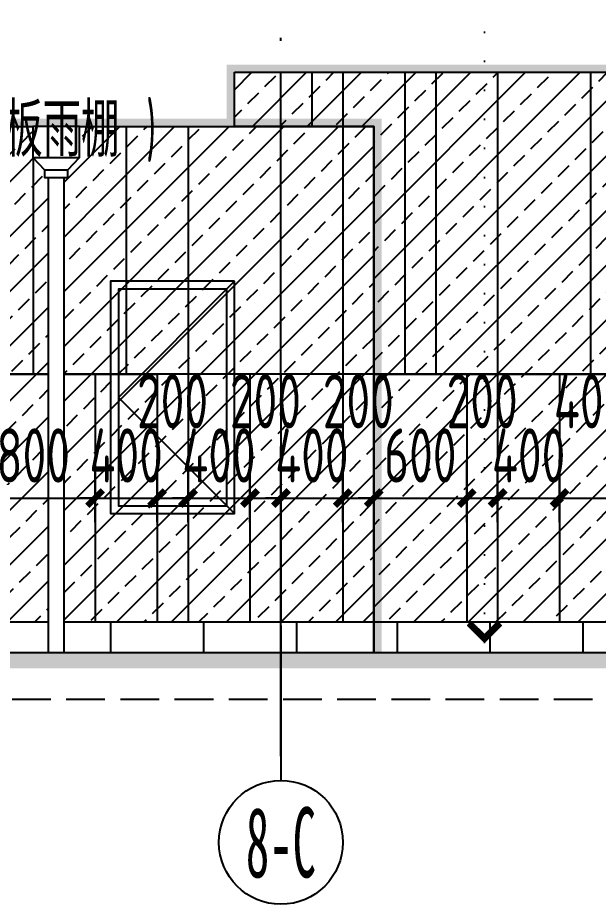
# Model space of a CAD drawing. Extents: x -863035 to 270371, y -8918 to 240488.
# Drawn here: x -248364 to -244614, y 48925 to 54651 of the extents above; entities that cross this region are included whole.
import ezdxf
from ezdxf.enums import TextEntityAlignment as Align

# ---------------------------------------------------------------- set-up
doc = ezdxf.new("R2010")
doc.units = 0
doc.header["$LTSCALE"] = 1000
doc.header["$MEASUREMENT"] = 0
for name, pattern in [('109-34 轴网$0$L1$0$$AUDIT_BAD_LTYPE1', [0]), ('DASH', [0.35, 0.25, -0.1]), ('DOT2', [0.125, 0, -0.125]), ('DOTE', [2.42, 2, -0.2, 0.02, -0.2])]:
    doc.linetypes.add(name, pattern=pattern)
for name, color, linetype in [('01-标注_尺寸', 124, 'Continuous'), ('01-标注_符号', 200, 'Continuous'), ('01-标注_轴线坐标', 132, 'Continuous'), ('02-TEXT_标注', 130, 'Continuous'), ('02-TEXT_轴号', 7, 'Continuous'), ('05-填充_156', 156, 'Continuous'), ('A-C_窗', 140, 'Continuous'), ('A_AXIS-轴线', 36, 'Continuous'), ('AXIS_TEXT', 7, 'Continuous'), ('E-墙面分格', 146, 'Continuous'), ('E-立面轮廓', 241, 'Continuous'), ('E_STRM', 7, 'Continuous')]:
    doc.layers.add(name, color=color, linetype=linetype)
doc.styles.add('_TCH_AXIS', font='STXIHEI.TTF')
doc.styles.add('_TCH_DIM', font='ROS1', dxfattribs={"width": 0.75, "bigfont": 'JD'})
doc.styles.add('_TCH_DIM_T3', font='ROS1', dxfattribs={"width": 0.75, "bigfont": 'JD'})
doc.styles.add('COMPLEX', font='COMPLEX')
doc.styles.add('logo-3', font='', dxfattribs={"width": 0.8})
doc.styles.get('logo-3').set_extended_font_data('SimSun')
doc.dimstyles.new('_TCH_ARCH&&100', dxfattribs={"dimtxt": 350, "dimasz": 100, "dimexe": 250, "dimexo": 300, "dimgap": 100, "dimtad": 1, "dimdec": 0, "dimzin": 0, "dimdsep": 46, "dimtxsty": '_TCH_DIM_T3', "dimblk": 'ARCHTICK', "dimcen": 0.09, "dimclrt": 7, "dimazin": 2, "dimtfac": 1, "dimtdec": 0, "dimtix": 1, "dimtmove": 2, "dimatfit": 3, "dimfxl": 0, "dimtolj": 1, "dimtzin": 0, "dimarcsym": 0})
doc.dimstyles.new('副本 ISO-1', dxfattribs={"dimtxt": 2.5, "dimasz": 1.5, "dimexe": 1.25, "dimexo": 0.625, "dimtad": 1, "dimdec": 0, "dimtxsty": 'logo-3', "dimblk": 'ARCHTICK', "dimcen": 2.5, "dimdle": 1, "dimadec": 0, "dimazin": 0, "dimtfac": 1, "dimtdec": 0, "dimtix": 1, "dimtmove": 0, "dimatfit": 3, "dimldrblk": 'AR', "dimfxl": 0, "dimarcsym": 0})

# ---------------------------------------------------------------- blocks, each defined once
blk = doc.blocks.new('JDLKSAJDLAKSDOW')
at = {"layer": 'A-C_窗', "linetype": '109-34 轴网$0$L1$0$$AUDIT_BAD_LTYPE1'}
for points in [[(-318023.8, 268749.4), (-318823.8, 268749.4), (-318823.8, 267249.4), (-318023.8, 267249.4)], [(-318073.8, 268699.4), (-318773.8, 268699.4), (-318773.8, 267299.4), (-318073.8, 267299.4)]]:
    blk.add_lwpolyline(points, close=True, dxfattribs=at)
blk.add_lwpolyline([(-318023.8, 268749.4), (-318773.8, 267999.4), (-318023.8, 267249.4)], dxfattribs=at)
blk = doc.blocks.new('_ArchTick')
at = {"color": 0, "linetype": 'ByBlock', "const_width": 0.4}
blk.add_lwpolyline([(-0.5, -0.5), (0.5, 0.5)], dxfattribs=at)
blk = doc.blocks.new('*X7')
at = {"color": 0}
for p, q in [((-1012.3106, 1692.7211), (-1012.3106, 1692.7236)), ((-1012.3105, 1692.7237), (-1012.2848, 1692.7237)), ((-1012.3096, 1692.7201), (-1012.3096, 1692.7246)), ((-1012.3095, 1692.7247), (-1012.2858, 1692.7247)), ((-1012.3086, 1692.7191), (-1012.3086, 1692.7256)), ((-1012.3085, 1692.7257), (-1012.2868, 1692.7257)), ((-1012.3076, 1692.7181), (-1012.3076, 1692.7266)), ((-1012.3075, 1692.7267), (-1012.2878, 1692.7267)), ((-1012.3066, 1692.7171), (-1012.3066, 1692.7276)), ((-1012.3065, 1692.7277), (-1012.2888, 1692.7277)), ((-1012.3056, 1692.7161), (-1012.3056, 1692.7286)), ((-1012.3055, 1692.7287), (-1012.2898, 1692.7287)), ((-1012.3046, 1692.7151), (-1012.3046, 1692.7296)), ((-1012.3045, 1692.7297), (-1012.2908, 1692.7297)), ((-1012.3036, 1692.7141), (-1012.3036, 1692.7306)), ((-1012.3035, 1692.7307), (-1012.2918, 1692.7307)), ((-1012.3026, 1692.7131), (-1012.3026, 1692.7316)), ((-1012.3025, 1692.7317), (-1012.2928, 1692.7317)), ((-1012.3016, 1692.7121), (-1012.3016, 1692.7326)), ((-1012.3015, 1692.7327), (-1012.2938, 1692.7327)), ((-1012.3006, 1692.7111), (-1012.3006, 1692.7336)), ((-1012.3005, 1692.7337), (-1012.2948, 1692.7337)), ((-1012.2996, 1692.7101), (-1012.2996, 1692.7346)), ((-1012.2995, 1692.7347), (-1012.2958, 1692.7347)), ((-1012.2986, 1692.7091), (-1012.2986, 1692.7356)), ((-1012.2985, 1692.7357), (-1012.2968, 1692.7357)), ((-1012.2976, 1692.7081), (-1012.2976, 1692.7364)), ((-1012.2966, 1692.7071), (-1012.2966, 1692.7354)), ((-1012.2956, 1692.7061), (-1012.2956, 1692.7344)), ((-1012.2946, 1692.7051), (-1012.2946, 1692.7334)), ((-1012.2936, 1692.7041), (-1012.2936, 1692.7324)), ((-1012.2926, 1692.7031), (-1012.2926, 1692.7314)), ((-1012.2916, 1692.7021), (-1012.2916, 1692.7304)), ((-1012.2906, 1692.7011), (-1012.2906, 1692.7294)), ((-1012.2896, 1692.7001), (-1012.2896, 1692.7284)), ((-1012.2886, 1692.6991), (-1012.2886, 1692.7274)), ((-1012.2876, 1692.6981), (-1012.2876, 1692.7264)), ((-1012.2866, 1692.6971), (-1012.2866, 1692.7254)), ((-1012.2856, 1692.6961), (-1012.2856, 1692.7244)), ((-1012.2846, 1692.6951), (-1012.2846, 1692.7234)), ((-1012.3116, 1692.7221), (-1012.3116, 1692.7226)), ((-1012.3115, 1692.7227), (-1012.2838, 1692.7227)), ((-1012.3111, 1692.7217), (-1012.2828, 1692.7217)), ((-1012.3101, 1692.7207), (-1012.2818, 1692.7207)), ((-1012.3091, 1692.7197), (-1012.2808, 1692.7197)), ((-1012.3081, 1692.7187), (-1012.2798, 1692.7187)), ((-1012.3071, 1692.7177), (-1012.2788, 1692.7177)), ((-1012.3061, 1692.7167), (-1012.2778, 1692.7167)), ((-1012.3051, 1692.7157), (-1012.2768, 1692.7157)), ((-1012.3041, 1692.7147), (-1012.2758, 1692.7147)), ((-1012.3031, 1692.7137), (-1012.2748, 1692.7137)), ((-1012.3021, 1692.7127), (-1012.2738, 1692.7127)), ((-1012.3011, 1692.7117), (-1012.2728, 1692.7117)), ((-1012.3001, 1692.7107), (-1012.2718, 1692.7107)), ((-1012.2991, 1692.7097), (-1012.2708, 1692.7097)), ((-1012.2981, 1692.7087), (-1012.2698, 1692.7087)), ((-1012.2971, 1692.7077), (-1012.2688, 1692.7077)), ((-1012.2961, 1692.7067), (-1012.2678, 1692.7067)), ((-1012.2951, 1692.7057), (-1012.2668, 1692.7057)), ((-1012.2941, 1692.7047), (-1012.2658, 1692.7047)), ((-1012.2931, 1692.7037), (-1012.2648, 1692.7037)), ((-1012.2921, 1692.7027), (-1012.2638, 1692.7027)), ((-1012.2911, 1692.7017), (-1012.2628, 1692.7017)), ((-1012.2901, 1692.7007), (-1012.2618, 1692.7007)), ((-1012.2891, 1692.6997), (-1012.2608, 1692.6997)), ((-1012.2881, 1692.6987), (-1012.2598, 1692.6987)), ((-1012.2871, 1692.6977), (-1012.2588, 1692.6977)), ((-1012.2861, 1692.6967), (-1012.2578, 1692.6967)), ((-1012.2851, 1692.6957), (-1012.2568, 1692.6957)), ((-1012.2841, 1692.6947), (-1012.2558, 1692.6947)), ((-1012.2836, 1692.6941), (-1012.2836, 1692.7224)), ((-1012.2831, 1692.6937), (-1012.2548, 1692.6937)), ((-1012.2826, 1692.6931), (-1012.2826, 1692.7214)), ((-1012.2821, 1692.6927), (-1012.2538, 1692.6927)), ((-1012.2816, 1692.6921), (-1012.2816, 1692.7204)), ((-1012.2811, 1692.6917), (-1012.2528, 1692.6917)), ((-1012.2806, 1692.6911), (-1012.2806, 1692.7194)), ((-1012.2801, 1692.6907), (-1012.2518, 1692.6907)), ((-1012.2796, 1692.6901), (-1012.2796, 1692.7184)), ((-1012.2791, 1692.6897), (-1012.2508, 1692.6897)), ((-1012.2786, 1692.6891), (-1012.2786, 1692.7174)), ((-1012.2781, 1692.6887), (-1012.2498, 1692.6887)), ((-1012.2776, 1692.6881), (-1012.2776, 1692.7164)), ((-1012.2771, 1692.6877), (-1012.2488, 1692.6877)), ((-1012.2766, 1692.6871), (-1012.2766, 1692.7154)), ((-1012.2756, 1692.6861), (-1012.2756, 1692.7144)), ((-1012.2746, 1692.6851), (-1012.2746, 1692.7134)), ((-1012.2736, 1692.6841), (-1012.2736, 1692.7124)), ((-1012.2726, 1692.6831), (-1012.2726, 1692.7114)), ((-1012.2716, 1692.6821), (-1012.2716, 1692.7104)), ((-1012.2706, 1692.6811), (-1012.2706, 1692.7094)), ((-1012.2696, 1692.6801), (-1012.2696, 1692.7084)), ((-1012.2686, 1692.6791), (-1012.2686, 1692.7074)), ((-1012.2676, 1692.6781), (-1012.2676, 1692.7064)), ((-1012.2666, 1692.6771), (-1012.2666, 1692.7054)), ((-1012.2656, 1692.6761), (-1012.2656, 1692.7044)), ((-1012.2646, 1692.6751), (-1012.2646, 1692.7034)), ((-1012.2636, 1692.6741), (-1012.2636, 1692.7024)), ((-1012.2626, 1692.6731), (-1012.2626, 1692.7014)), ((-1012.2616, 1692.6721), (-1012.2616, 1692.7004)), ((-1012.2606, 1692.6711), (-1012.2606, 1692.6994)), ((-1012.2596, 1692.6701), (-1012.2596, 1692.6984)), ((-1012.2586, 1692.6424), (-1012.2586, 1692.6974)), ((-1012.2576, 1692.6434), (-1012.2576, 1692.6964)), ((-1012.2566, 1692.6444), (-1012.2566, 1692.6954)), ((-1012.2556, 1692.6454), (-1012.2556, 1692.6944)), ((-1012.2546, 1692.6464), (-1012.2546, 1692.6934)), ((-1012.2536, 1692.6474), (-1012.2536, 1692.6924)), ((-1012.2526, 1692.6484), (-1012.2526, 1692.6914)), ((-1012.2516, 1692.6494), (-1012.2516, 1692.6904)), ((-1012.2506, 1692.6504), (-1012.2506, 1692.6894)), ((-1012.2496, 1692.6514), (-1012.2496, 1692.6884)), ((-1012.2486, 1692.6524), (-1012.2486, 1692.6874)), ((-1012.2766, 1692.6527), (-1012.2483, 1692.6527)), ((-1012.2766, 1692.6244), (-1012.2766, 1692.6527)), ((-1012.2761, 1692.6867), (-1012.2478, 1692.6867)), ((-1012.2756, 1692.6537), (-1012.2473, 1692.6537)), ((-1012.2756, 1692.6254), (-1012.2756, 1692.6537)), ((-1012.2751, 1692.6857), (-1012.2468, 1692.6857)), ((-1012.2746, 1692.6547), (-1012.2463, 1692.6547)), ((-1012.2746, 1692.6264), (-1012.2746, 1692.6547)), ((-1012.2741, 1692.6847), (-1012.2458, 1692.6847)), ((-1012.2736, 1692.6557), (-1012.2453, 1692.6557)), ((-1012.2736, 1692.6274), (-1012.2736, 1692.6557)), ((-1012.2731, 1692.6837), (-1012.2448, 1692.6837)), ((-1012.2726, 1692.6567), (-1012.2443, 1692.6567)), ((-1012.2726, 1692.6284), (-1012.2726, 1692.6567)), ((-1012.2721, 1692.6827), (-1012.2438, 1692.6827)), ((-1012.2716, 1692.6577), (-1012.2433, 1692.6577)), ((-1012.2716, 1692.6294), (-1012.2716, 1692.6577)), ((-1012.2711, 1692.6817), (-1012.2428, 1692.6817)), ((-1012.2706, 1692.6587), (-1012.2423, 1692.6587)), ((-1012.2706, 1692.6304), (-1012.2706, 1692.6587)), ((-1012.2701, 1692.6807), (-1012.2418, 1692.6807)), ((-1012.2696, 1692.6597), (-1012.2413, 1692.6597)), ((-1012.2696, 1692.6314), (-1012.2696, 1692.6597)), ((-1012.2691, 1692.6797), (-1012.2408, 1692.6797)), ((-1012.2686, 1692.6607), (-1012.2403, 1692.6607)), ((-1012.2686, 1692.6324), (-1012.2686, 1692.6607)), ((-1012.2681, 1692.6787), (-1012.2398, 1692.6787)), ((-1012.2676, 1692.6617), (-1012.2393, 1692.6617)), ((-1012.2676, 1692.6334), (-1012.2676, 1692.6617)), ((-1012.2671, 1692.6777), (-1012.2388, 1692.6777)), ((-1012.2666, 1692.6627), (-1012.2383, 1692.6627)), ((-1012.2666, 1692.6344), (-1012.2666, 1692.6627)), ((-1012.2661, 1692.6767), (-1012.2378, 1692.6767)), ((-1012.2656, 1692.6637), (-1012.2373, 1692.6637)), ((-1012.2656, 1692.6354), (-1012.2656, 1692.6637)), ((-1012.2651, 1692.6757), (-1012.2368, 1692.6757)), ((-1012.2646, 1692.6647), (-1012.2363, 1692.6647)), ((-1012.2646, 1692.6364), (-1012.2646, 1692.6647)), ((-1012.2641, 1692.6747), (-1012.2358, 1692.6747)), ((-1012.2636, 1692.6657), (-1012.2353, 1692.6657)), ((-1012.2636, 1692.6374), (-1012.2636, 1692.6657)), ((-1012.2631, 1692.6737), (-1012.2348, 1692.6737)), ((-1012.2626, 1692.6667), (-1012.2343, 1692.6667)), ((-1012.2626, 1692.6384), (-1012.2626, 1692.6667)), ((-1012.2621, 1692.6727), (-1012.2338, 1692.6727)), ((-1012.2616, 1692.6677), (-1012.2333, 1692.6677)), ((-1012.2616, 1692.6394), (-1012.2616, 1692.6677)), ((-1012.2611, 1692.6717), (-1012.2328, 1692.6717)), ((-1012.2606, 1692.6687), (-1012.2323, 1692.6687)), ((-1012.2606, 1692.6404), (-1012.2606, 1692.6687)), ((-1012.2601, 1692.6707), (-1012.2318, 1692.6707)), ((-1012.2596, 1692.6697), (-1012.2313, 1692.6697)), ((-1012.2596, 1692.6414), (-1012.2596, 1692.6697)), ((-1012.2476, 1692.6534), (-1012.2476, 1692.6864)), ((-1012.2466, 1692.6544), (-1012.2466, 1692.6854)), ((-1012.2456, 1692.6554), (-1012.2456, 1692.6844)), ((-1012.2446, 1692.6564), (-1012.2446, 1692.6834)), ((-1012.2436, 1692.6574), (-1012.2436, 1692.6824)), ((-1012.2426, 1692.6584), (-1012.2426, 1692.6814)), ((-1012.2416, 1692.6594), (-1012.2416, 1692.6804)), ((-1012.2406, 1692.6604), (-1012.2406, 1692.6794)), ((-1012.2396, 1692.6614), (-1012.2396, 1692.6784)), ((-1012.2386, 1692.6624), (-1012.2386, 1692.6774)), ((-1012.2376, 1692.6634), (-1012.2376, 1692.6764)), ((-1012.2366, 1692.6644), (-1012.2366, 1692.6754)), ((-1012.2356, 1692.6654), (-1012.2356, 1692.6744)), ((-1012.2346, 1692.6664), (-1012.2346, 1692.6734)), ((-1012.2336, 1692.6674), (-1012.2336, 1692.6724)), ((-1012.2326, 1692.6684), (-1012.2326, 1692.6714)), ((-1012.2316, 1692.6694), (-1012.2316, 1692.6704)), ((-1012.3116, 1692.6177), (-1012.2833, 1692.6177)), ((-1012.3116, 1692.6172), (-1012.3116, 1692.6177)), ((-1012.3106, 1692.6187), (-1012.2823, 1692.6187)), ((-1012.3106, 1692.6162), (-1012.3106, 1692.6187)), ((-1012.3096, 1692.6197), (-1012.2813, 1692.6197)), ((-1012.3096, 1692.6152), (-1012.3096, 1692.6197)), ((-1012.3086, 1692.6207), (-1012.2803, 1692.6207)), ((-1012.3086, 1692.6142), (-1012.3086, 1692.6207)), ((-1012.3076, 1692.6217), (-1012.2793, 1692.6217)), ((-1012.3076, 1692.6132), (-1012.3076, 1692.6217)), ((-1012.3066, 1692.6227), (-1012.2783, 1692.6227)), ((-1012.3066, 1692.6122), (-1012.3066, 1692.6227)), ((-1012.3056, 1692.6237), (-1012.2773, 1692.6237)), ((-1012.3056, 1692.6112), (-1012.3056, 1692.6237)), ((-1012.3046, 1692.6247), (-1012.2763, 1692.6247)), ((-1012.3046, 1692.6102), (-1012.3046, 1692.6247)), ((-1012.3036, 1692.6257), (-1012.2753, 1692.6257)), ((-1012.3036, 1692.6092), (-1012.3036, 1692.6257)), ((-1012.3026, 1692.6267), (-1012.2743, 1692.6267)), ((-1012.3026, 1692.6082), (-1012.3026, 1692.6267)), ((-1012.3016, 1692.6277), (-1012.2733, 1692.6277)), ((-1012.3016, 1692.6072), (-1012.3016, 1692.6277)), ((-1012.3006, 1692.6287), (-1012.2723, 1692.6287)), ((-1012.3006, 1692.6062), (-1012.3006, 1692.6287)), ((-1012.2996, 1692.6297), (-1012.2713, 1692.6297)), ((-1012.2996, 1692.6052), (-1012.2996, 1692.6297)), ((-1012.2986, 1692.6307), (-1012.2703, 1692.6307)), ((-1012.2986, 1692.6042), (-1012.2986, 1692.6307)), ((-1012.2976, 1692.6317), (-1012.2693, 1692.6317)), ((-1012.2976, 1692.6034), (-1012.2976, 1692.6317)), ((-1012.2966, 1692.6327), (-1012.2683, 1692.6327)), ((-1012.2966, 1692.6044), (-1012.2966, 1692.6327)), ((-1012.2956, 1692.6337), (-1012.2673, 1692.6337)), ((-1012.2956, 1692.6054), (-1012.2956, 1692.6337)), ((-1012.2946, 1692.6347), (-1012.2663, 1692.6347)), ((-1012.2946, 1692.6064), (-1012.2946, 1692.6347)), ((-1012.2936, 1692.6357), (-1012.2653, 1692.6357)), ((-1012.2936, 1692.6074), (-1012.2936, 1692.6357)), ((-1012.2926, 1692.6367), (-1012.2643, 1692.6367)), ((-1012.2926, 1692.6084), (-1012.2926, 1692.6367)), ((-1012.2916, 1692.6377), (-1012.2633, 1692.6377)), ((-1012.2916, 1692.6094), (-1012.2916, 1692.6377)), ((-1012.2906, 1692.6387), (-1012.2623, 1692.6387)), ((-1012.2906, 1692.6104), (-1012.2906, 1692.6387)), ((-1012.2896, 1692.6397), (-1012.2613, 1692.6397)), ((-1012.2896, 1692.6114), (-1012.2896, 1692.6397)), ((-1012.2886, 1692.6407), (-1012.2603, 1692.6407)), ((-1012.2886, 1692.6124), (-1012.2886, 1692.6407)), ((-1012.2876, 1692.6417), (-1012.2593, 1692.6417)), ((-1012.2876, 1692.6134), (-1012.2876, 1692.6417)), ((-1012.2866, 1692.6427), (-1012.2583, 1692.6427)), ((-1012.2866, 1692.6144), (-1012.2866, 1692.6427)), ((-1012.2856, 1692.6437), (-1012.2573, 1692.6437)), ((-1012.2856, 1692.6154), (-1012.2856, 1692.6437)), ((-1012.2846, 1692.6447), (-1012.2563, 1692.6447)), ((-1012.2846, 1692.6164), (-1012.2846, 1692.6447)), ((-1012.2836, 1692.6457), (-1012.2553, 1692.6457)), ((-1012.2836, 1692.6174), (-1012.2836, 1692.6457)), ((-1012.2826, 1692.6467), (-1012.2543, 1692.6467)), ((-1012.2826, 1692.6184), (-1012.2826, 1692.6467)), ((-1012.2816, 1692.6477), (-1012.2533, 1692.6477)), ((-1012.2816, 1692.6194), (-1012.2816, 1692.6477)), ((-1012.2806, 1692.6487), (-1012.2523, 1692.6487)), ((-1012.2806, 1692.6204), (-1012.2806, 1692.6487)), ((-1012.2796, 1692.6497), (-1012.2513, 1692.6497)), ((-1012.2796, 1692.6214), (-1012.2796, 1692.6497)), ((-1012.2786, 1692.6507), (-1012.2503, 1692.6507)), ((-1012.2786, 1692.6224), (-1012.2786, 1692.6507)), ((-1012.2776, 1692.6517), (-1012.2493, 1692.6517)), ((-1012.2776, 1692.6234), (-1012.2776, 1692.6517)), ((-1012.3111, 1692.6167), (-1012.2843, 1692.6167)), ((-1012.3101, 1692.6157), (-1012.2853, 1692.6157)), ((-1012.3091, 1692.6147), (-1012.2863, 1692.6147)), ((-1012.3081, 1692.6137), (-1012.2873, 1692.6137)), ((-1012.3071, 1692.6127), (-1012.2883, 1692.6127)), ((-1012.3061, 1692.6117), (-1012.2893, 1692.6117)), ((-1012.3051, 1692.6107), (-1012.2903, 1692.6107)), ((-1012.3041, 1692.6097), (-1012.2913, 1692.6097)), ((-1012.3031, 1692.6087), (-1012.2923, 1692.6087)), ((-1012.3021, 1692.6077), (-1012.2933, 1692.6077)), ((-1012.3011, 1692.6067), (-1012.2943, 1692.6067)), ((-1012.3001, 1692.6057), (-1012.2953, 1692.6057)), ((-1012.2991, 1692.6047), (-1012.2963, 1692.6047)), ((-1012.2981, 1692.6037), (-1012.2973, 1692.6037))]:
    blk.add_line(p, q, dxfattribs=at)
blk = doc.blocks.new('A-ARROW')
blk.add_lwpolyline([(0.0808, 0.0525), (0.0666, 0.0666), (0, 0), (0.0666, -0.0666), (0.0808, -0.0525), (0.0283, 0)], close=True)
at = {"rotation": 180}
blk.add_blockref('*X7', (-1012.2311, 1692.6699), dxfattribs=at)
blk = doc.blocks.new('AR')
at = {"xscale": -21.59999999986031, "yscale": 21.59999999999127, "zscale": 21.6, "rotation": 359.9999997162888}
blk.add_blockref('A-ARROW', (0.002, -0.002), dxfattribs=at)
blk = doc.blocks.new('_AXISO')
blk.add_circle((0, 0), 0.5)
at = {"layer": 'AXIS_TEXT', "style": 'COMPLEX', "width": 1.041667}
blk.add_attdef('A', text='', height=0.56, dxfattribs=at).set_placement((-0.25, -0.28), (0.25, -0.28), align=Align.FIT)
blk = doc.blocks.new('*D1185')
at = {"layer": '01-标注_尺寸', "color": 0, "lineweight": -2, "transparency": 16777216}
for p, q in [((-248664.1, 51393.3), (-248664.1, 51798.5)), ((-247864.1, 51393.3), (-247864.1, 51798.5)), ((-248664.1, 51548.5), (-247864.1, 51548.5))]:
    blk.add_line(p, q, dxfattribs=at)
at = {"layer": 'Defpoints', "color": 0, "transparency": 16777216}
for p in [(-247864.1, 51548.5), (-248664.1, 51093.3), (-247864.1, 51093.3)]:
    blk.add_point(p, dxfattribs=at)
at = {"layer": '01-标注_尺寸', "color": 0, "lineweight": -2, "transparency": 16777216, "xscale": 100, "yscale": 100, "zscale": 100, "rotation": 180}
blk.add_blockref('_ArchTick', (-248664.1, 51548.5), dxfattribs=at)
at = {"layer": '01-标注_尺寸', "color": 0, "lineweight": -2, "transparency": 16777216, "xscale": 100, "yscale": 100, "zscale": 100}
blk.add_blockref('_ArchTick', (-247864.1, 51548.5), dxfattribs=at)
at = {"layer": '01-标注_尺寸', "color": 7, "transparency": 16777216, "insert": (-248264.1, 51823.5), "char_height": 350, "attachment_point": 5, "style": '_TCH_DIM_T3'}
blk.add_mtext('\\A1;800', dxfattribs=at)
blk = doc.blocks.new('*D1186')
at = {"layer": '01-标注_尺寸', "color": 0, "lineweight": -2, "transparency": 16777216}
for p, q in [((-247864.1, 51393.3), (-247864.1, 51798.5)), ((-247464.1, 51393.3), (-247464.1, 51798.5)), ((-247864.1, 51548.5), (-247964.1, 51548.5)), ((-247864.1, 51548.5), (-247464.1, 51548.5)), ((-247464.1, 51548.5), (-247364.1, 51548.5))]:
    blk.add_line(p, q, dxfattribs=at)
at = {"layer": 'Defpoints', "color": 0, "transparency": 16777216}
for p in [(-247464.1, 51548.5), (-247864.1, 51093.3), (-247464.1, 51093.3)]:
    blk.add_point(p, dxfattribs=at)
at = {"layer": '01-标注_尺寸', "color": 0, "lineweight": -2, "transparency": 16777216, "xscale": 100, "yscale": 100, "zscale": 100}
blk.add_blockref('_ArchTick', (-247864.1, 51548.5), dxfattribs=at)
at = {"layer": '01-标注_尺寸', "color": 0, "lineweight": -2, "transparency": 16777216, "xscale": 100, "yscale": 100, "zscale": 100, "rotation": 180}
blk.add_blockref('_ArchTick', (-247464.1, 51548.5), dxfattribs=at)
at = {"layer": '01-标注_尺寸', "color": 7, "transparency": 16777216, "insert": (-247664.1, 51823.5), "char_height": 350, "attachment_point": 5, "style": '_TCH_DIM_T3'}
blk.add_mtext('\\A1;400', dxfattribs=at)
blk = doc.blocks.new('*D1187')
at = {"layer": '01-标注_尺寸', "color": 0, "lineweight": -2, "transparency": 16777216}
for p, q in [((-247464.1, 51393.3), (-247464.1, 51798.5)), ((-247264.1, 51393.3), (-247264.1, 51798.5)), ((-247464.1, 51548.5), (-247264.1, 51548.5))]:
    blk.add_line(p, q, dxfattribs=at)
at = {"layer": 'Defpoints', "color": 0, "transparency": 16777216}
for p in [(-247264.1, 51548.5), (-247464.1, 51093.3), (-247264.1, 51093.3)]:
    blk.add_point(p, dxfattribs=at)
at = {"layer": '01-标注_尺寸', "color": 0, "lineweight": -2, "transparency": 16777216, "xscale": 100, "yscale": 100, "zscale": 100, "rotation": 180}
blk.add_blockref('_ArchTick', (-247464.1, 51548.5), dxfattribs=at)
at = {"layer": '01-标注_尺寸', "color": 0, "lineweight": -2, "transparency": 16777216, "xscale": 100, "yscale": 100, "zscale": 100}
blk.add_blockref('_ArchTick', (-247264.1, 51548.5), dxfattribs=at)
at = {"layer": '01-标注_尺寸', "color": 7, "transparency": 16777216, "insert": (-247364.1, 52173.5), "char_height": 350, "attachment_point": 5, "style": '_TCH_DIM_T3'}
blk.add_mtext('\\A1;200', dxfattribs=at)
blk = doc.blocks.new('*D1188')
at = {"layer": '01-标注_尺寸', "color": 0, "lineweight": -2, "transparency": 16777216}
for p, q in [((-247264.1, 51393.3), (-247264.1, 51798.5)), ((-246864.1, 51393.3), (-246864.1, 51798.5)), ((-247264.1, 51548.5), (-247364.1, 51548.5)), ((-247264.1, 51548.5), (-246864.1, 51548.5)), ((-246864.1, 51548.5), (-246764.1, 51548.5))]:
    blk.add_line(p, q, dxfattribs=at)
at = {"layer": 'Defpoints', "color": 0, "transparency": 16777216}
for p in [(-246864.1, 51548.5), (-247264.1, 51093.3), (-246864.1, 51093.3)]:
    blk.add_point(p, dxfattribs=at)
at = {"layer": '01-标注_尺寸', "color": 0, "lineweight": -2, "transparency": 16777216, "xscale": 100, "yscale": 100, "zscale": 100}
blk.add_blockref('_ArchTick', (-247264.1, 51548.5), dxfattribs=at)
at = {"layer": '01-标注_尺寸', "color": 0, "lineweight": -2, "transparency": 16777216, "xscale": 100, "yscale": 100, "zscale": 100, "rotation": 180}
blk.add_blockref('_ArchTick', (-246864.1, 51548.5), dxfattribs=at)
at = {"layer": '01-标注_尺寸', "color": 7, "transparency": 16777216, "insert": (-247064.1, 51823.5), "char_height": 350, "attachment_point": 5, "style": '_TCH_DIM_T3'}
blk.add_mtext('\\A1;400', dxfattribs=at)
blk = doc.blocks.new('*D1189')
at = {"layer": '01-标注_尺寸', "color": 0, "lineweight": -2, "transparency": 16777216}
for p, q in [((-246864.1, 51393.3), (-246864.1, 51798.5)), ((-246664.1, 51393.3), (-246664.1, 51798.5)), ((-246864.1, 51548.5), (-246664.1, 51548.5))]:
    blk.add_line(p, q, dxfattribs=at)
at = {"layer": 'Defpoints', "color": 0, "transparency": 16777216}
for p in [(-246664.1, 51548.5), (-246864.1, 51093.3), (-246664.1, 51093.3)]:
    blk.add_point(p, dxfattribs=at)
at = {"layer": '01-标注_尺寸', "color": 0, "lineweight": -2, "transparency": 16777216, "xscale": 100, "yscale": 100, "zscale": 100, "rotation": 180}
blk.add_blockref('_ArchTick', (-246864.1, 51548.5), dxfattribs=at)
at = {"layer": '01-标注_尺寸', "color": 0, "lineweight": -2, "transparency": 16777216, "xscale": 100, "yscale": 100, "zscale": 100}
blk.add_blockref('_ArchTick', (-246664.1, 51548.5), dxfattribs=at)
at = {"layer": '01-标注_尺寸', "color": 7, "transparency": 16777216, "insert": (-246764.1, 52173.5), "char_height": 350, "attachment_point": 5, "style": '_TCH_DIM_T3'}
blk.add_mtext('\\A1;200', dxfattribs=at)
blk = doc.blocks.new('*D1190')
at = {"layer": '01-标注_尺寸', "color": 0, "lineweight": -2, "transparency": 16777216}
for p, q in [((-246664.1, 51393.3), (-246664.1, 51798.5)), ((-246264.1, 51393.3), (-246264.1, 51798.5)), ((-246664.1, 51548.5), (-246764.1, 51548.5)), ((-246664.1, 51548.5), (-246264.1, 51548.5)), ((-246264.1, 51548.5), (-246164.1, 51548.5))]:
    blk.add_line(p, q, dxfattribs=at)
at = {"layer": 'Defpoints', "color": 0, "transparency": 16777216}
for p in [(-246264.1, 51548.5), (-246664.1, 51093.3), (-246264.1, 51093.3)]:
    blk.add_point(p, dxfattribs=at)
at = {"layer": '01-标注_尺寸', "color": 0, "lineweight": -2, "transparency": 16777216, "xscale": 100, "yscale": 100, "zscale": 100}
blk.add_blockref('_ArchTick', (-246664.1, 51548.5), dxfattribs=at)
at = {"layer": '01-标注_尺寸', "color": 0, "lineweight": -2, "transparency": 16777216, "xscale": 100, "yscale": 100, "zscale": 100, "rotation": 180}
blk.add_blockref('_ArchTick', (-246264.1, 51548.5), dxfattribs=at)
at = {"layer": '01-标注_尺寸', "color": 7, "transparency": 16777216, "insert": (-246464.1, 51823.5), "char_height": 350, "attachment_point": 5, "style": '_TCH_DIM_T3'}
blk.add_mtext('\\A1;400', dxfattribs=at)
blk = doc.blocks.new('*D1191')
at = {"layer": '01-标注_尺寸', "color": 0, "lineweight": -2, "transparency": 16777216}
for p, q in [((-246264.1, 51393.3), (-246264.1, 51798.5)), ((-246064.1, 51393.3), (-246064.1, 51798.5)), ((-246264.1, 51548.5), (-246064.1, 51548.5))]:
    blk.add_line(p, q, dxfattribs=at)
at = {"layer": 'Defpoints', "color": 0, "transparency": 16777216}
for p in [(-246064.1, 51548.5), (-246264.1, 51093.3), (-246064.1, 51093.3)]:
    blk.add_point(p, dxfattribs=at)
at = {"layer": '01-标注_尺寸', "color": 0, "lineweight": -2, "transparency": 16777216, "xscale": 100, "yscale": 100, "zscale": 100, "rotation": 180}
blk.add_blockref('_ArchTick', (-246264.1, 51548.5), dxfattribs=at)
at = {"layer": '01-标注_尺寸', "color": 0, "lineweight": -2, "transparency": 16777216, "xscale": 100, "yscale": 100, "zscale": 100}
blk.add_blockref('_ArchTick', (-246064.1, 51548.5), dxfattribs=at)
at = {"layer": '01-标注_尺寸', "color": 7, "transparency": 16777216, "insert": (-246164.1, 52173.5), "char_height": 350, "attachment_point": 5, "style": '_TCH_DIM_T3'}
blk.add_mtext('\\A1;200', dxfattribs=at)
blk = doc.blocks.new('*D1192')
at = {"layer": '01-标注_尺寸', "color": 0, "lineweight": -2, "transparency": 16777216}
for p, q in [((-246064.1, 51393.3), (-246064.1, 51798.5)), ((-245464.1, 51393.3), (-245464.1, 51798.5)), ((-246064.1, 51548.5), (-246164.1, 51548.5)), ((-246064.1, 51548.5), (-245464.1, 51548.5)), ((-245464.1, 51548.5), (-245364.1, 51548.5))]:
    blk.add_line(p, q, dxfattribs=at)
at = {"layer": 'Defpoints', "color": 0, "transparency": 16777216}
for p in [(-245464.1, 51548.5), (-246064.1, 51093.3), (-245464.1, 51093.3)]:
    blk.add_point(p, dxfattribs=at)
at = {"layer": '01-标注_尺寸', "color": 0, "lineweight": -2, "transparency": 16777216, "xscale": 100, "yscale": 100, "zscale": 100}
blk.add_blockref('_ArchTick', (-246064.1, 51548.5), dxfattribs=at)
at = {"layer": '01-标注_尺寸', "color": 0, "lineweight": -2, "transparency": 16777216, "xscale": 100, "yscale": 100, "zscale": 100, "rotation": 180}
blk.add_blockref('_ArchTick', (-245464.1, 51548.5), dxfattribs=at)
at = {"layer": '01-标注_尺寸', "color": 7, "transparency": 16777216, "insert": (-245764.1, 51823.5), "char_height": 350, "attachment_point": 5, "style": '_TCH_DIM_T3'}
blk.add_mtext('\\A1;600', dxfattribs=at)
blk = doc.blocks.new('*D1193')
at = {"layer": '01-标注_尺寸', "color": 0, "lineweight": -2, "transparency": 16777216}
for p, q in [((-245464.1, 51393.3), (-245464.1, 51798.5)), ((-245264.1, 51393.3), (-245264.1, 51798.5)), ((-245464.1, 51548.5), (-245264.1, 51548.5))]:
    blk.add_line(p, q, dxfattribs=at)
at = {"layer": 'Defpoints', "color": 0, "transparency": 16777216}
for p in [(-245264.1, 51548.5), (-245464.1, 51093.3), (-245264.1, 51093.3)]:
    blk.add_point(p, dxfattribs=at)
at = {"layer": '01-标注_尺寸', "color": 0, "lineweight": -2, "transparency": 16777216, "xscale": 100, "yscale": 100, "zscale": 100, "rotation": 180}
blk.add_blockref('_ArchTick', (-245464.1, 51548.5), dxfattribs=at)
at = {"layer": '01-标注_尺寸', "color": 0, "lineweight": -2, "transparency": 16777216, "xscale": 100, "yscale": 100, "zscale": 100}
blk.add_blockref('_ArchTick', (-245264.1, 51548.5), dxfattribs=at)
at = {"layer": '01-标注_尺寸', "color": 7, "transparency": 16777216, "insert": (-245364.1, 52173.5), "char_height": 350, "attachment_point": 5, "style": '_TCH_DIM_T3'}
blk.add_mtext('\\A1;200', dxfattribs=at)
blk = doc.blocks.new('*D1194')
at = {"layer": '01-标注_尺寸', "color": 0, "lineweight": -2, "transparency": 16777216}
for p, q in [((-245264.1, 51393.3), (-245264.1, 51798.5)), ((-244864.1, 51393.3), (-244864.1, 51798.5)), ((-245264.1, 51548.5), (-245364.1, 51548.5)), ((-245264.1, 51548.5), (-244864.1, 51548.5)), ((-244864.1, 51548.5), (-244764.1, 51548.5))]:
    blk.add_line(p, q, dxfattribs=at)
at = {"layer": 'Defpoints', "color": 0, "transparency": 16777216}
for p in [(-244864.1, 51548.5), (-245264.1, 51093.3), (-244864.1, 51093.3)]:
    blk.add_point(p, dxfattribs=at)
at = {"layer": '01-标注_尺寸', "color": 0, "lineweight": -2, "transparency": 16777216, "xscale": 100, "yscale": 100, "zscale": 100}
blk.add_blockref('_ArchTick', (-245264.1, 51548.5), dxfattribs=at)
at = {"layer": '01-标注_尺寸', "color": 0, "lineweight": -2, "transparency": 16777216, "xscale": 100, "yscale": 100, "zscale": 100, "rotation": 180}
blk.add_blockref('_ArchTick', (-244864.1, 51548.5), dxfattribs=at)
at = {"layer": '01-标注_尺寸', "color": 7, "transparency": 16777216, "insert": (-245064.1, 51823.5), "char_height": 350, "attachment_point": 5, "style": '_TCH_DIM_T3'}
blk.add_mtext('\\A1;400', dxfattribs=at)
blk = doc.blocks.new('*D1195')
at = {"layer": '01-标注_尺寸', "color": 0, "lineweight": -2, "transparency": 16777216}
for p, q in [((-244864.1, 51393.3), (-244864.1, 51798.5)), ((-244464.1, 51393.3), (-244464.1, 51798.5)), ((-244864.1, 51548.5), (-244464.1, 51548.5))]:
    blk.add_line(p, q, dxfattribs=at)
at = {"layer": 'Defpoints', "color": 0, "transparency": 16777216}
for p in [(-244464.1, 51548.5), (-244864.1, 51093.3), (-244464.1, 51093.3)]:
    blk.add_point(p, dxfattribs=at)
at = {"layer": '01-标注_尺寸', "color": 0, "lineweight": -2, "transparency": 16777216, "xscale": 100, "yscale": 100, "zscale": 100, "rotation": 180}
blk.add_blockref('_ArchTick', (-244864.1, 51548.5), dxfattribs=at)
at = {"layer": '01-标注_尺寸', "color": 0, "lineweight": -2, "transparency": 16777216, "xscale": 100, "yscale": 100, "zscale": 100}
blk.add_blockref('_ArchTick', (-244464.1, 51548.5), dxfattribs=at)
at = {"layer": '01-标注_尺寸', "color": 7, "transparency": 16777216, "insert": (-244664.1, 52173.5), "char_height": 350, "attachment_point": 5, "style": '_TCH_DIM_T3'}
blk.add_mtext('\\A1;400', dxfattribs=at)
blk = doc.blocks.new('_RAINH')
blk.add_lwpolyline([(-150, 0), (-150, -200), (150, -200), (150, 0)], close=True)
for points in [[(-150, -200), (-75, -280), (75, -280), (150, -200)], [(-75, -280), (-75, -330), (75, -330), (75, -280)]]:
    blk.add_lwpolyline(points)

msp = doc.modelspace()

# ---------------------------------------------------------------- hatches: boundary and pattern name
at = {"layer": '05-填充_156'}
h = msp.add_hatch(dxfattribs=at)
h.set_pattern_fill('天然石材', color=256, scale=50)
h.set_pattern_definition([(45, (-215922.6, -197261.78), (-176.77677, 176.77677), []), (45, (-215835.67, -197351.54), (-176.77677, 176.77677), [98.68425, -56.391])])
h.paths.add_polyline_path([(-241264.1, 54298.5), (-246964.1, 54298.5), (-246964.1, 53948.5), (-246064.1, 53948.5), (-246064.1, 50748.5), (-241864.1, 50748.5), (-241864.1, 53948.5), (-241264.1, 53948.5)])
h.paths.add_polyline_path([(-242564.1, 52648.5), (-242564.1, 52948.5), (-242264.1, 52948.5), (-242264.1, 52648.5)])
h = msp.add_hatch(dxfattribs=at)
h.set_pattern_fill('天然石材', color=256, scale=50)
h.set_pattern_definition([(45, (-225972.6, -197261.78), (-176.77677, 176.77677), []), (45, (-225885.67, -197351.54), (-176.77677, 176.77677), [98.68425, -56.391])])
h.paths.add_polyline_path([(-251364.1, 50748.5), (-246064.1, 50748.5), (-246064.1, 53948.5), (-251364.1, 53948.5)])

# ---------------------------------------------------------------- linework, layer by layer
at = {"layer": '01-标注_轴线坐标'}
msp.add_line((-246664.1, 50724.5), (-246664.1, 49724.5), dxfattribs=at)
at = {"layer": 'A-C_窗', "linetype": '109-34 轴网$0$L1$0$$AUDIT_BAD_LTYPE1'}
for p, q in [((-251364.1, 50748.5), (-246064.1, 50748.5)), ((-246064.1, 50748.5), (-241864.1, 50748.5))]:
    msp.add_line(p, q, dxfattribs=at)
at = {"layer": 'A-C_窗', "linetype": 'DASH'}
msp.add_line((-252250.6, 50248.5), (-232715, 50248.5), dxfattribs=at)
at = {"layer": 'A-C_窗'}
for points in [[(-246964.1, 54298.5), (-241264.1, 54298.5), (-241264.1, 53948.5), (-241864.1, 53948.5), (-241864.1, 50548.5), (-246064.1, 50548.5), (-246064.1, 53948.5), (-246964.1, 53948.5)], [(-251364.1, 53948.5), (-246064.1, 53948.5), (-246064.1, 50548.5), (-251364.1, 50548.5)]]:
    msp.add_lwpolyline(points, close=True, dxfattribs=at)
at = {"layer": 'A_AXIS-轴线', "linetype": 'DOTE'}
msp.add_lwpolyline([(-246664.1, 49881.4), (-246664.1, 55407.1)], dxfattribs=at)
at = {"layer": 'E-墙面分格'}
for p, q in [((-246464.1, 54298.5), (-246464.1, 53948.5)), ((-246264.1, 54298.5), (-246264.1, 53948.5)), ((-245864.1, 54298.5), (-245864.1, 52348.5)), ((-245664.1, 54298.5), (-245664.1, 52348.5)), ((-245264.1, 54298.5), (-245264.1, 52348.5)), ((-244664.1, 54298.5), (-244664.1, 52348.5)), ((-248264.1, 53948.5), (-248264.1, 52348.5)), ((-247664.1, 53948.5), (-247664.1, 52348.5)), ((-247264.1, 53948.5), (-247264.1, 52348.5)), ((-246264.1, 53948.5), (-246264.1, 52348.5)), ((-247864.1, 52348.5), (-247864.1, 50748.5)), ((-247464.1, 52348.5), (-247464.1, 50748.5)), ((-247264.1, 52348.5), (-247264.1, 50748.5)), ((-246864.1, 52348.5), (-246864.1, 50748.5)), ((-246664.1, 52348.5), (-246664.1, 50748.5)), ((-246264.1, 52348.5), (-246264.1, 50748.5)), ((-246064.1, 52348.5), (-241864.1, 52348.5)), ((-245464.1, 52348.5), (-245464.1, 50748.5)), ((-245264.1, 52348.5), (-245264.1, 50748.5)), ((-244864.1, 52348.5), (-244864.1, 50748.5)), ((-247764.3, 50748.5), (-247764.3, 50548.5)), ((-247164.3, 50748.5), (-247164.3, 50548.5)), ((-246564.3, 50748.5), (-246564.3, 50548.5)), ((-245914.1, 50748.5), (-245914.1, 50548.5)), ((-245314.1, 50748.5), (-245314.1, 50548.5)), ((-244714.1, 50748.5), (-244714.1, 50548.5))]:
    msp.add_line(p, q, dxfattribs=at)
for points in [[(-233564.1, 52348.5), (-251364.1, 52348.5)], [(-251364.1, 52348.5), (-247464.1, 52348.5)]]:
    msp.add_lwpolyline(points, dxfattribs=at)
at = {"layer": 'E-立面轮廓'}
for points, const_width in [([(-241239.1, 53973.5), (-241239.1, 54323.5), (-246989.1, 54323.5), (-246989.1, 53973.5)], 50), ([(-251689.1, 50501.3), (-251689.1, 53973.5), (-246039.1, 53973.5), (-246039.1, 50501.3)], 50), ([(-252250.6, 50498.5), (-232715, 50498.5)], 100)]:
    msp.add_lwpolyline(points, dxfattribs=dict(at, const_width=const_width))

# ---------------------------------------------------------------- block references
msp.add_blockref('JDLKSAJDLAKSDOW', (71059.7, -215801))
at = {"layer": '01-标注_轴线坐标'}
ref = msp.add_blockref('_AXISO', (-246664.1, 49324.5), dxfattribs=dict(at, xscale=800, yscale=800, zscale=800))
ref.add_attrib('A', '8-C', dxfattribs={"layer": '02-TEXT_轴号', "height": 452.55, "style": '_TCH_AXIS', "width": 0.43967}).set_placement((-246890.4, 49098.3), (-246437.8, 49098.3), align=Align.FIT)

# ---------------------------------------------------------------- texts
at = {"layer": '02-TEXT_标注', "style": '_TCH_DIM', "width": 0.5625}
msp.add_text(')', height=350, dxfattribs=at).set_placement((-247533.4, 53753.5))

# ---------------------------------------------------------------- dimensions: what is measured, and where the dimension line sits
at = {"layer": '01-标注_尺寸'}
for base, p1, p2, picture, middle in [((-247264.1, 51548.5), (-247464.1, 51093.3), (-247264.1, 51093.3), '*D1187', (-247364.1, 52173.5)), ((-246664.1, 51548.5), (-246864.1, 51093.3), (-246664.1, 51093.3), '*D1189', (-246764.1, 52173.5)), ((-246064.1, 51548.5), (-246264.1, 51093.3), (-246064.1, 51093.3), '*D1191', (-246164.1, 52173.5)), ((-245264.1, 51548.5), (-245464.1, 51093.3), (-245264.1, 51093.3), '*D1193', (-245364.1, 52173.5)), ((-244464.1, 51548.5), (-244864.1, 51093.3), (-244464.1, 51093.3), '*D1195', (-244664.1, 52173.5))]:
    dim = msp.add_linear_dim(base=base, p1=p1, p2=p2, angle=0, dimstyle='_TCH_ARCH&&100', dxfattribs=at)
    dim.commit()
    dim.dimension.update_dxf_attribs({"geometry": picture, "text_midpoint": middle, "dimtype": 161})
for p1, p2, picture, middle in [((-247264.1, 51093.3), (-246864.1, 51093.3), '*D1188', (-247064.1, 51823.5)), ((-246664.1, 51093.3), (-246264.1, 51093.3), '*D1190', (-246464.1, 51823.5)), ((-246064.1, 51093.3), (-245464.1, 51093.3), '*D1192', (-245764.1, 51823.5)), ((-245264.1, 51093.3), (-244864.1, 51093.3), '*D1194', (-245064.1, 51823.5))]:
    dim = msp.add_aligned_dim(p1=p1, p2=p2, distance=455.2, dimstyle='_TCH_ARCH&&100', dxfattribs=at)
    dim.commit()
    dim.dimension.update_dxf_attribs({"geometry": picture, "text_midpoint": middle})

# ---------------------------------------------------------------- leaders
at = {"layer": '01-标注_符号', "color": 51, "linetype": 'DOT2', "ltscale": 1.5}
msp.add_leader([(-245349.7, 50618.2), (-245349.7, 57193.9)], dimstyle='副本 ISO-1', override={"dimasz": 75, "dimtad": 0}, dxfattribs=at)

# ---------------------------------------------------------------- next in the draw order: wipeouts: each hides what was drawn before it
msp.add_wipeout([(-248065.9, 53618.5), (-248065.9, 50548.5), (-248165.9, 50548.5), (-248165.9, 53618.5), (-248190.9, 53618.5), (-248190.9, 53668.5), (-248265.9, 53748.5), (-248265.9, 53948.5), (-247965.9, 53948.5), (-247965.9, 53748.5), (-248040.9, 53668.5), (-248040.9, 53618.5)]).dxf.layer = 'E_STRM'

# ---------------------------------------------------------------- next in the draw order: linework, layer by layer
at = {"layer": 'E_STRM'}
for p, q in [((-248165.9, 50548.5), (-248165.9, 53618.5)), ((-248065.9, 53618.5), (-248065.9, 50548.5)), ((-248065.9, 50548.5), (-248165.9, 50548.5))]:
    msp.add_line(p, q, dxfattribs=at)

# ---------------------------------------------------------------- next in the draw order: block references
msp.add_blockref('_RAINH', (-248115.9, 53948.5), dxfattribs=at)

# ---------------------------------------------------------------- next in the draw order: texts
at = {"layer": '02-TEXT_标注', "style": '_TCH_DIM', "width": 0.75}
msp.add_text('铝板雨棚', height=347.29, dxfattribs=at).set_placement((-248697.4, 53753.5))

# ---------------------------------------------------------------- next in the draw order: dimensions: what is measured, and where the dimension line sits
at = {"layer": '01-标注_尺寸'}
for p1, p2, picture, middle in [((-248664.1, 51093.3), (-247864.1, 51093.3), '*D1185', (-248264.1, 51823.5)), ((-247864.1, 51093.3), (-247464.1, 51093.3), '*D1186', (-247664.1, 51823.5))]:
    dim = msp.add_aligned_dim(p1=p1, p2=p2, distance=455.2, dimstyle='_TCH_ARCH&&100', dxfattribs=at)
    dim.commit()
    dim.dimension.update_dxf_attribs({"geometry": picture, "text_midpoint": middle})

doc.saveas('drawing.dxf')
